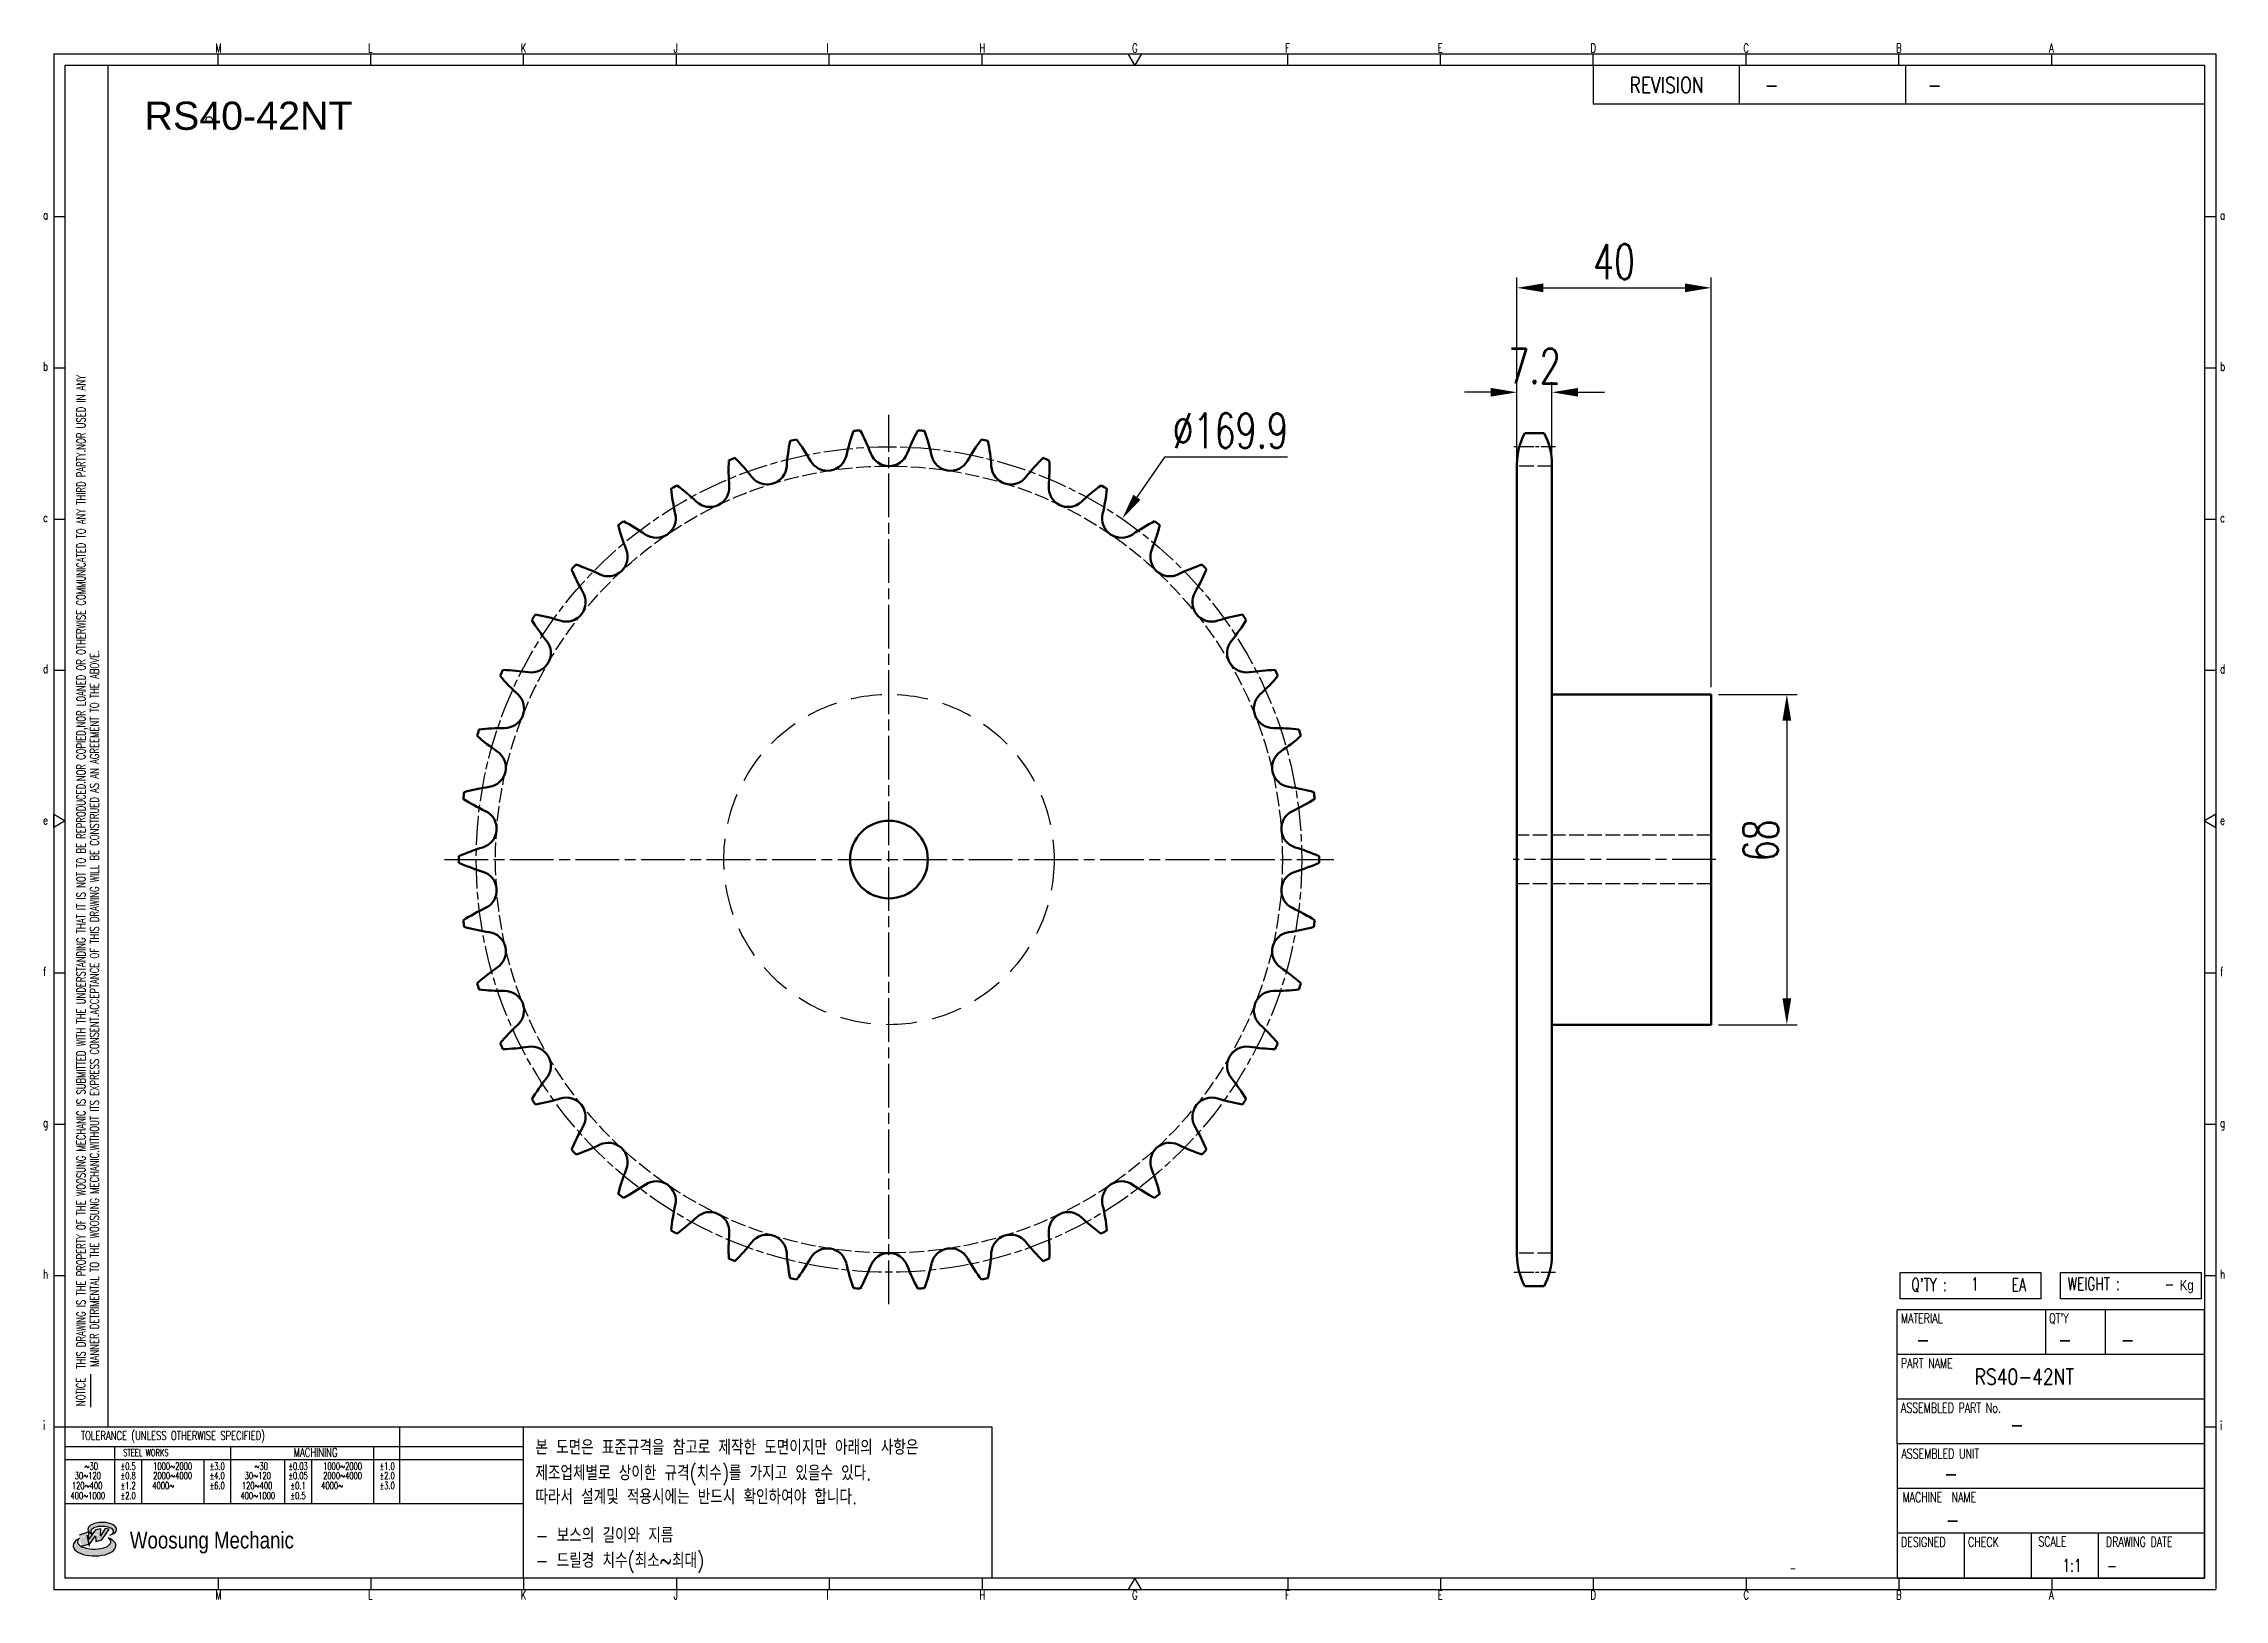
# Model space of a CAD drawing. Header units: millimetres. Extents: x 24041 to 24490, y 30 to 350.
import ezdxf
from ezdxf.enums import TextEntityAlignment as Align

# ---------------------------------------------------------------- set-up
doc = ezdxf.new("R2010")
doc.units = ezdxf.units.MM
for name, pattern in [('AM_ISO02W050', [7.5, 6, -1.5]), ('AM_ISO02W050x2', [3.75, 3, -0.75]), ('AM_ISO08W050', [18, 12, -1.5, 3, -1.5]), ('AM_ISO08W050x2', [9, 6, -0.75, 1.5, -0.75]), ('HIDDEN', [9.525, 6.35, -3.175])]:
    doc.linetypes.add(name, pattern=pattern)
for name, color, linetype, lineweight in [('AM_0N', 7, 'Continuous', 50), ('AM_3N', 6, 'AM_ISO02W050', 25), ('AM_7', 4, 'AM_ISO08W050', 25), ('AM_7N', 4, 'AM_ISO08W050', 25)]:
    doc.layers.add(name, color=color, linetype=linetype, lineweight=lineweight)
for name, color, linetype in [('HL', 2, 'HIDDEN'), ('S-DIM', 7, 'Continuous'), ('TITLE', 7, 'Continuous'), ('도면레이아웃', 7, 'Continuous')]:
    doc.layers.add(name, color=color, linetype=linetype)
doc.styles.add('HAN', font='ROMANS.shx', dxfattribs={"width": 0.7, "bigfont": 'whgtxt.shx'})
doc.styles.add('HKD_ST2', font='romans.shx', dxfattribs={"width": 0.7, "height": 4, "bigfont": '@extfont2.shx'})
doc.styles.add('HSG', font='SIMPLEX.shx', dxfattribs={"width": 0.7, "bigfont": 'HSG.shx'})
doc.styles.add('ROMANS', font='romans.shx', dxfattribs={"width": 0.7, "bigfont": 'whgtxt.shx'})
doc.styles.add('SLDTEXTSTYLE4', font='arial.ttf', dxfattribs={"width": 0.8})
doc.styles.get("Standard").update_dxf_attribs({"font": 'arial.ttf'})
doc.dimstyles.new('APP16', dxfattribs={"dimscale": 3, "dimtxt": 2.4, "dimasz": 1.8, "dimexe": 0.7, "dimexo": 0.5, "dimgap": 0.6, "dimtad": 1, "dimtoh": 1, "dimdec": 1, "dimrnd": 0.01, "dimzin": 9, "dimdsep": 46, "dimtxsty": 'HSG', "dimcen": 0, "dimclrd": 1, "dimclre": 1, "dimclrt": 256, "dimazin": 2, "dimtp": 1, "dimtm": 1, "dimtfac": 0.5, "dimtdec": 1, "dimtofl": 0, "dimtmove": 0, "dimatfit": 3, "dimfxl": 0, "dimtvp": 1, "dimtolj": 2, "dimlwd": -1, "dimlwe": -1, "dimarcsym": 0})

# ---------------------------------------------------------------- blocks, each defined once
blk = doc.blocks.new('SUYWSHJH')
at = {"layer": '도면레이아웃'}
h = blk.add_hatch(color=10, dxfattribs=at)
h.paths.add_polyline_path([(1.544, 35.177), (1.554, 34.966), (1.779, 35.034), (2.054, 35.422), (1.908, 35.446), (1.728, 35.167), (1.741, 35.439), (1.547, 35.405), (1.292, 35.041), (1.295, 35.33), (0.943, 35.208), (1.03, 34.8), (1.336, 34.885)])
edge = h.paths.add_edge_path()
edge.add_ellipse((1.795, 35.421), major_axis=(-0.53, 0), ratio=0.487785, start_angle=122.36065, end_angle=403.39574)
edge.add_line((1.411, 35.244), (1.419, 35.261))
edge.add_ellipse((1.798, 35.344), major_axis=(-0.423, 0), ratio=0.444396, start_angle=131.58977, end_angle=386.19408, ccw=False)
edge = h.paths.add_edge_path()
edge.add_ellipse((1.512, 34.815), major_axis=(-0.793, 0), ratio=0.480113, start_angle=314.67633, end_angle=590.85213)
edge.add_ellipse((1.501, 34.958), major_axis=(-0.62, 0), ratio=0.43311, start_angle=331.7024, end_angle=574.42495, ccw=False)
for p, q in [((0, 90.118), (80.15, 90.118)), ((0, 90.118), (0, 33.191)), ((6.089, 89.693), (6.089, 90.118)), ((11.753, 89.693), (11.753, 90.118)), ((17.418, 89.693), (17.418, 90.118)), ((23.082, 89.693), (23.082, 90.118)), ((28.746, 89.693), (28.746, 90.118)), ((34.411, 89.693), (34.411, 90.118)), ((45.739, 89.693), (45.739, 90.118)), ((51.404, 89.693), (51.404, 90.118)), ((57.068, 89.693), (57.068, 90.118)), ((62.732, 89.693), (62.732, 90.118)), ((68.397, 89.693), (68.397, 90.118)), ((74.061, 89.693), (74.061, 90.118)), ((80.15, 90.118), (80.15, 33.191)), ((0, 84.085), (0.425, 84.085)), ((79.725, 84.085), (80.15, 84.085)), ((0, 78.478), (0.425, 78.478)), ((79.725, 78.478), (80.15, 78.478)), ((0, 72.87), (0.425, 72.87)), ((79.725, 72.87), (80.15, 72.87)), ((0, 67.262), (0.425, 67.262)), ((79.725, 67.262), (80.15, 67.262)), ((0, 56.047), (0.425, 56.047)), ((79.725, 56.047), (80.15, 56.047)), ((0, 50.439), (0.425, 50.439)), ((79.725, 50.439), (80.15, 50.439)), ((0, 44.832), (0.425, 44.832)), ((79.725, 44.832), (80.15, 44.832)), ((1.377, 39.947), (1.377, 41.174)), ((0, 39.224), (0.425, 39.224)), ((79.725, 39.224), (80.15, 39.224)), ((0, 33.191), (80.15, 33.191)), ((6.089, 33.616), (6.089, 33.191)), ((11.753, 33.616), (11.753, 33.191)), ((17.418, 33.616), (17.418, 33.191)), ((23.082, 33.616), (23.082, 33.191)), ((28.746, 33.616), (28.746, 33.191)), ((34.411, 33.616), (34.411, 33.191)), ((45.739, 33.616), (45.739, 33.191)), ((51.404, 33.616), (51.404, 33.191)), ((57.068, 33.616), (57.068, 33.191)), ((62.732, 33.616), (62.732, 33.191)), ((68.397, 33.616), (68.397, 33.191)), ((74.061, 33.616), (74.061, 33.191))]:
    blk.add_line(p, q)
at = {"color": 2}
for p, q in [((2.017, 39.224), (2.017, 89.693)), ((0.425, 39.224), (17.418, 39.224)), ((12.816, 39.224), (12.816, 36.382)), ((17.418, 33.616), (17.418, 39.224)), ((0.425, 38.487), (17.418, 38.487)), ((0.425, 38.012), (17.418, 38.012)), ((2.257, 38.487), (2.257, 36.382)), ((3.257, 38.012), (3.257, 36.382)), ((5.557, 38.012), (5.557, 36.382)), ((6.557, 38.5), (6.557, 36.382)), ((8.557, 38.012), (8.557, 36.382)), ((9.557, 38.026), (9.557, 36.382)), ((11.857, 38.487), (11.857, 36.382)), ((0.425, 36.382), (17.418, 36.382))]:
    blk.add_line(p, q, dxfattribs=at)
at = {"color": 6, "ltscale": 0.5}
for p, q in [((57.068, 89.693), (57.068, 88.246)), ((62.47, 89.693), (62.47, 88.246)), ((68.635, 89.693), (68.635, 88.246)), ((79.725, 88.246), (57.068, 88.246)), ((68.336, 38.59), (68.336, 43.563)), ((79.725, 43.563), (68.336, 43.563)), ((73.827, 43.563), (73.827, 41.905)), ((76.037, 43.563), (76.037, 41.905)), ((79.725, 38.59), (79.725, 43.563)), ((79.725, 41.905), (68.336, 41.905)), ((79.725, 40.248), (68.336, 40.248)), ((68.336, 38.59), (68.336, 33.616)), ((79.725, 38.59), (68.336, 38.59)), ((79.725, 33.616), (79.725, 38.59)), ((79.725, 36.932), (68.336, 36.932)), ((79.725, 35.274), (68.336, 35.274)), ((70.822, 33.616), (70.822, 35.274)), ((73.309, 33.616), (73.309, 35.274)), ((75.796, 33.616), (75.796, 35.274)), ((68.336, 33.616), (79.725, 33.616))]:
    blk.add_line(p, q, dxfattribs=at)
for points in [[(40.075, 89.693), (39.83, 90.118), (40.32, 90.118)], [(0.425, 89.693), (79.725, 89.693), (79.725, 33.616), (0.425, 33.616)], [(0.425, 61.679), (0, 61.433), (0, 61.924)], [(79.725, 61.679), (80.15, 61.433), (80.15, 61.924)], [(40.075, 33.616), (39.83, 33.191), (40.32, 33.191)]]:
    blk.add_lwpolyline(points, close=True)
at = {"layer": 'TITLE', "color": 20}
for p, q in [((68.449, 43.961), (68.449, 44.936)), ((68.449, 44.936), (73.654, 44.936)), ((73.654, 44.936), (73.654, 43.961)), ((74.39, 43.961), (74.39, 44.936)), ((74.39, 44.936), (79.595, 44.936)), ((79.595, 44.936), (79.595, 43.961)), ((73.654, 43.961), (68.449, 43.961)), ((79.595, 43.961), (74.39, 43.961))]:
    blk.add_line(p, q, dxfattribs=at)
at = {"layer": '도면레이아웃'}
for p, q in [((1.295, 35.33), (0.943, 35.208)), ((1.03, 34.8), (1.336, 34.885)), ((1.224, 35.208), (1.311, 34.8)), ((1.224, 35.208), (1.224, 35.208)), ((1.547, 35.405), (1.292, 35.041)), ((1.292, 35.041), (1.295, 35.33)), ((1.336, 34.885), (1.544, 35.177)), ((1.419, 35.261), (1.411, 35.244)), ((1.544, 35.177), (1.554, 34.966)), ((1.741, 35.439), (1.547, 35.405)), ((1.554, 34.966), (1.779, 35.034)), ((1.908, 35.446), (1.728, 35.167)), ((1.728, 35.167), (1.741, 35.439)), ((1.779, 35.034), (2.054, 35.422)), ((2.054, 35.422), (1.908, 35.446))]:
    blk.add_line(p, q, dxfattribs=at)
for centre, major_axis, ratio, start_param, end_param in [((1.795, 35.421), (-0.53, 0), 0.487785, 2.135596, 7.040584), ((1.512, 34.815), (-0.793, 0), 0.480113, 5.492138, 10.312315), ((1.501, 34.958), (-0.62, 0), 0.43311, 5.789299, 10.025607), ((1.798, 35.344), (-0.423, 0), 0.444396, 2.296675, 6.740358)]:
    blk.add_ellipse(centre, major_axis=major_axis, ratio=ratio, start_param=start_param, end_param=end_param, dxfattribs=at)
at = {"color": 4, "style": 'HKD_ST2', "width": 0.7}
for s, p in [('M', (5.988, 90.164)), ('L', (11.652, 90.164)), ('K', (17.316, 90.164)), ('J', (22.981, 90.164)), ('I', (28.645, 90.164)), ('H', (34.309, 90.164)), ('G', (39.974, 90.164)), ('F', (45.638, 90.164)), ('E', (51.302, 90.164)), ('D', (56.967, 90.164)), ('C', (62.631, 90.164)), ('B', (68.295, 90.164)), ('A', (73.96, 90.164)), ('a', (-0.395, 83.976)), ('a', (80.305, 83.97)), ('b', (-0.395, 78.368)), ('b', (80.305, 78.362)), ('c', (-0.395, 72.76)), ('c', (80.305, 72.754)), ('d', (-0.395, 67.153)), ('d', (80.305, 67.147)), ('e', (-0.395, 61.545)), ('e', (80.305, 61.539)), ('f', (-0.395, 55.937)), ('f', (80.305, 55.931)), ('g', (-0.395, 50.33)), ('g', (80.305, 50.324)), ('h', (-0.395, 44.722)), ('h', (80.305, 44.716)), ('i', (-0.395, 39.114)), ('i', (80.305, 39.108)), ('M', (5.988, 32.824)), ('L', (11.652, 32.824)), ('K', (17.316, 32.824)), ('J', (22.981, 32.824)), ('I', (28.645, 32.824)), ('H', (34.309, 32.824)), ('G', (39.974, 32.824)), ('F', (45.638, 32.824)), ('E', (51.302, 32.824)), ('D', (56.967, 32.824)), ('C', (62.631, 32.824)), ('B', (68.295, 32.824)), ('A', (73.96, 32.824))]:
    blk.add_text(s, height=0.326, dxfattribs=at).set_placement(p)
for s, height, style, width, p in [('REVISION', 0.5806, 'HAN', 0.8, (58.415, 88.664)), ('-', 0.581, 'HAN', 0.8, (63.426, 88.664)), ('-', 0.581, 'HAN', 0.8, (69.468, 88.664)), ("Q'TY : ", 0.4746, 'HKD_ST2', 0.7, (68.857, 44.253)), ('1', 0.475, 'HKD_ST2', 0.7, (71.071, 44.275)), ('EA', 0.4746, 'HKD_ST2', 0.7, (72.578, 44.253)), ('WEIGHT : ', 0.4746, 'HKD_ST2', 0.7, (74.65, 44.286)), ('-', 0.581, 'HAN', 0.8, (69.029, 42.157)), ('-', 0.581, 'HAN', 0.8, (74.289, 42.157)), ('-', 0.581, 'HAN', 0.8, (76.623, 42.157)), ('-', 0.581, 'HAN', 0.8, (72.515, 39.013)), ('-', 0.581, 'HAN', 0.8, (70.067, 37.189)), ('-', 0.581, 'HAN', 0.8, (70.126, 35.48)), ('1:1', 0.4746, 'HKD_ST2', 0.7, (74.458, 33.848)), ('-', 0.475, 'HKD_ST2', 0.7, (76.112, 33.837))]:
    blk.add_text(s, height=height, dxfattribs=dict(style=style, width=width)).set_placement(p)
at = {"color": 6, "style": 'HKD_ST2', "width": 0.7}
for s, p in [(' THIS DRAWING IS THE PROPERTY OF THE WOOSUNG MECHANIC IS SUBMITTED WITH THE UNDERSTANDING THAT IT IS NOT TO BE REPRODUCED.NOR COPIED,NOR LOANED OR OTHERWISE COMMUNICATED TO ANY THIRD PARTY.NOR USED IN ANY', (1.173, 41.217)), ('MANNER DETRIMENTAL TO THE WOOSUNG MECHANIC.WITHOUT ITS EXPRESS CONSENT.ACCEPTANCE OF THIS DRAWING WILL BE CONSTRUED AS AN AGREEMENT TO THE ABOVE.', (1.672, 41.447))]:
    blk.add_text(s, height=0.326266, rotation=90, dxfattribs=at).set_placement(p)
at = {"style": 'HKD_ST2', "width": 0.7}
blk.add_text('-', height=0.475, dxfattribs=at).set_placement((78.613, 44.286), align=Align.RIGHT)
at = {"color": 4, "style": 'HKD_ST2', "width": 0.7}
for s, height, p in [('MATERIAL', 0.3651, (68.474, 43.425)), ("QT'Y", 0.3651, (73.965, 43.425)), ('PART NAME', 0.3651, (68.474, 41.756)), ('ASSEMBLED PART No.', 0.36511, (68.474, 40.109)), ('ASSEMBLED UNIT', 0.36511, (68.49, 38.408)), ('MACHINE  NAME', 0.36511, (68.532, 36.794)), ('DESIGNED', 0.3651, (68.474, 35.136)), ('CHECK', 0.3651, (70.961, 35.136)), ('SCALE', 0.3651, (73.566, 35.153)), ('DRAWING DATE', 0.36511, (76.071, 35.141))]:
    blk.add_text(s, height=height, dxfattribs=at).set_placement(p, align=Align.TOP_LEFT)
at = {"style": 'HKD_ST2', "width": 0.7}
blk.add_text('NOTICE', height=0.3263, rotation=90, dxfattribs=at).set_placement((1.163, 39.988))
for s, height, style, width, p in [('TOLERANCE (UNLESS OTHERWISE SPECIFIED)', 0.32627, 'HKD_ST2', 0.7, (4.417, 38.896)), ('-', 0.326, 'ROMANS', 0.65, (64.469, 33.975))]:
    blk.add_text(s, height=height, dxfattribs=dict(style=style, width=width)).set_placement(p, align=Align.MIDDLE_CENTER)
at = {"color": 4, "style": 'HKD_ST2', "width": 0.7}
for s, height, p in [('STEEL WORKS', 0.26101, (3.416, 38.268)), ('MACHINING', 0.3263, (9.707, 38.27)), ('%%P0.5', 0.261, (2.757, 37.762)), ('%%P0.8', 0.261, (2.757, 37.411)), ('%%P3.0', 0.261, (6.057, 37.762)), ('%%P4.0', 0.261, (6.057, 37.411)), ('%%P0.03', 0.261, (9.057, 37.762)), ('%%P0.05', 0.261, (9.057, 37.411)), ('%%P1.0', 0.261, (12.357, 37.762)), ('%%P2.0', 0.261, (12.357, 37.411)), ('%%P1.2', 0.261, (2.757, 37.045)), ('%%P2.0', 0.261, (2.757, 36.67)), ('%%P6.0', 0.261, (6.057, 37.045)), ('%%P0.1', 0.261, (9.057, 37.045)), ('%%P0.5', 0.261, (9.057, 36.67)), ('%%P3.0', 0.261, (12.357, 37.045))]:
    blk.add_text(s, height=height, dxfattribs=at).set_placement(p, align=Align.MIDDLE)
for s, height, p in [('30%%126120', 0.261, (1.263, 37.411)), ('%%12630', 0.261, (1.389, 37.762)), ('2000%%1264000', 0.26101, (4.407, 37.411)), ('1000%%1262000', 0.26101, (4.407, 37.762)), ('30%%126120', 0.261, (7.563, 37.411)), ('%%12630', 0.261, (7.689, 37.762)), ('2000%%1264000', 0.26101, (10.707, 37.411)), ('1000%%1262000', 0.26101, (10.707, 37.762)), ('400%%1261000', 0.26101, (1.263, 36.67)), ('120%%126400', 0.26101, (1.237, 37.045)), ('4000%%126', 0.261, (4.061, 37.045)), ('400%%1261000', 0.26101, (7.563, 36.67)), ('120%%126400', 0.26101, (7.537, 37.045)), ('4000%%126', 0.261, (10.321, 37.045))]:
    blk.add_text(s, height=height, dxfattribs=at).set_placement(p, align=Align.MIDDLE_CENTER)
at = {"color": 1, "style": 'SLDTEXTSTYLE4', "width": 0.8}
blk.add_text('Woosung Mechanic', height=0.61957, dxfattribs=at).set_placement((2.822, 34.711))
at = {"layer": 'TITLE', "width": 0.8}
blk.add_text('Kg', height=0.3789, dxfattribs=at).set_placement((78.807, 44.286))
blk = doc.blocks.new('*D2')
at = {"layer": 'Defpoints', "color": 0, "transparency": 16777216}
for p in [(24262.79, 252.04), (24166.81, 111.8)]:
    blk.add_point(p, dxfattribs=at)
at = {"layer": 'S-DIM', "color": 1, "transparency": 16777216}
for p, q in [((24271.51, 264.78), (24265.84, 256.5)), ((24296.83, 264.78), (24271.51, 264.78))]:
    blk.add_line(p, q, dxfattribs=at)
blk.add_solid([(24265.1, 257.01), (24266.59, 255.99), (24262.79, 252.04)], dxfattribs=at)
at = {"layer": 'S-DIM', "transparency": 16777216, "insert": (24285.07, 270.18), "char_height": 7.2, "attachment_point": 5, "style": 'HSG'}
blk.add_mtext('\\A2;∅169.9', dxfattribs=at)
blk = doc.blocks.new('*D3')
at = {"layer": 'Defpoints', "color": 0, "transparency": 16777216}
for p in [(24351.28, 278.11), (24344.08, 262.92), (24351.28, 262.92)]:
    blk.add_point(p, dxfattribs=at)
at = {"layer": 'S-DIM', "color": 1, "transparency": 16777216}
for p, q in [((24344.08, 264.42), (24344.08, 280.21)), ((24351.28, 264.42), (24351.28, 280.21)), ((24338.68, 278.11), (24333.28, 278.11)), ((24356.68, 278.11), (24362.08, 278.11))]:
    blk.add_line(p, q, dxfattribs=at)
for points in [[(24338.68, 279.01), (24338.68, 277.21), (24344.08, 278.11)], [(24356.68, 279.01), (24356.68, 277.21), (24351.28, 278.11)]]:
    blk.add_solid(points, dxfattribs=at)
at = {"layer": 'S-DIM', "transparency": 16777216, "insert": (24347.68, 283.51), "char_height": 7.2, "attachment_point": 5, "style": 'HSG'}
blk.add_mtext('\\A2;7.2', dxfattribs=at)
blk = doc.blocks.new('*D4')
at = {"layer": 'Defpoints', "color": 0, "transparency": 16777216}
for p in [(24384.08, 299.61), (24344.08, 262.92), (24384.08, 215.92)]:
    blk.add_point(p, dxfattribs=at)
at = {"layer": 'S-DIM', "color": 1, "transparency": 16777216}
for p, q in [((24344.08, 264.42), (24344.08, 301.71)), ((24384.08, 217.42), (24384.08, 301.71)), ((24349.48, 299.61), (24378.68, 299.61))]:
    blk.add_line(p, q, dxfattribs=at)
for points in [[(24349.48, 300.51), (24349.48, 298.71), (24344.08, 299.61)], [(24378.68, 300.51), (24378.68, 298.71), (24384.08, 299.61)]]:
    blk.add_solid(points, dxfattribs=at)
at = {"layer": 'S-DIM', "transparency": 16777216, "insert": (24364.08, 305.01), "char_height": 7.2, "attachment_point": 5, "style": 'HSG'}
blk.add_mtext('\\A2;40', dxfattribs=at)
blk = doc.blocks.new('*D5')
at = {"layer": 'Defpoints', "color": 0, "transparency": 16777216}
for p in [(24384.08, 215.92), (24384.08, 147.92), (24399.64, 147.92)]:
    blk.add_point(p, dxfattribs=at)
at = {"layer": 'S-DIM', "color": 1, "transparency": 16777216}
for p, q in [((24385.58, 215.92), (24401.74, 215.92)), ((24399.64, 210.52), (24399.64, 153.32)), ((24385.58, 147.92), (24401.74, 147.92))]:
    blk.add_line(p, q, dxfattribs=at)
for points in [[(24398.74, 210.52), (24400.54, 210.52), (24399.64, 215.92)], [(24398.74, 153.32), (24400.54, 153.32), (24399.64, 147.92)]]:
    blk.add_solid(points, dxfattribs=at)
at = {"layer": 'S-DIM', "transparency": 16777216, "insert": (24394.24, 185.86), "char_height": 7.2, "attachment_point": 5, "rotation": 90, "style": 'HSG'}
blk.add_mtext('\\A2;68', dxfattribs=at)

msp = doc.modelspace()

# ---------------------------------------------------------------- linework, layer by layer
at = {"color": 4}
msp.add_lwpolyline([(24139.58, 65.16), (24236, 65.16), (24236, 34.01), (24139.58, 34.01)], close=True, dxfattribs=at)
msp.add_circle((24074.87, 334.17), 0.671)
at = {"layer": 'AM_0N'}
for p, q in [((24345.69, 269.7), (24349.66, 269.7)), ((24344.08, 263.3), (24344.08, 100.5)), ((24351.28, 263.3), (24351.28, 100.5)), ((24351.28, 215.92), (24384.08, 215.92)), ((24384.08, 215.92), (24384.08, 147.92)), ((24351.28, 147.92), (24384.08, 147.92)), ((24345.69, 94.1), (24349.66, 94.1))]:
    msp.add_line(p, q, dxfattribs=at)
msp.add_circle((24214.8, 181.92), 8, dxfattribs=at)
for centre, radius, start, end in [((24247.03, 256.03), 41.98, 160.321, 167.5), ((24214.8, 181.92), 88.54, 93.8461, 94.7253), ((24171.89, 250.4), 41.98, 21.0714, 28.2504), ((24257.72, 250.4), 41.98, 151.7496, 158.9286), ((24214.8, 181.92), 88.54, 85.2747, 86.1539), ((24182.57, 256.03), 41.98, 12.5, 19.679), ((24357.58, 263.3), 13.5, 151.7009, 180), ((24337.78, 263.3), 13.5, 0, 28.2991), ((24235.63, 260), 41.98, 168.8924, 176.0714), ((24214.8, 181.92), 88.54, 102.4176, 103.2967), ((24162.16, 243.24), 41.98, 29.6429, 36.8219), ((24202.13, 265.98), 4.01, 209.6429, 347.5), ((24214.8, 266.93), 4.01, 201.0714, 338.9286), ((24227.47, 265.98), 4.01, 192.5, 330.3571), ((24267.44, 243.24), 41.98, 143.1781, 150.3571), ((24214.8, 181.92), 88.54, 76.7033, 77.5824), ((24193.98, 260), 41.98, 3.9286, 11.1076), ((24223.76, 262.24), 41.98, 177.4638, 184.6429), ((24214.8, 181.92), 88.54, 110.989, 111.8681), ((24153.61, 234.7), 41.98, 38.2143, 45.3933), ((24189.74, 263.15), 4.01, 218.2143, 356.0714), ((24239.86, 263.15), 4.01, 183.9286, 321.7857), ((24275.99, 234.7), 41.98, 134.6067, 141.7857), ((24214.8, 181.92), 88.54, 68.1319, 69.011), ((24205.85, 262.24), 41.98, 355.3571, 2.5362), ((24214.8, 181.92), 88.54, 119.5604, 120.4396), ((24211.68, 262.67), 41.98, 186.0353, 193.2143), ((24146.42, 224.99), 41.98, 46.7857, 53.9647), ((24177.92, 258.51), 4.01, 226.7857, 4.6429), ((24251.69, 258.51), 4.01, 175.3571, 313.2143), ((24283.18, 224.99), 41.98, 126.0353, 133.2143), ((24214.8, 181.92), 88.54, 59.5604, 60.4396), ((24217.92, 262.67), 41.98, 346.7857, 353.9647), ((24214.8, 181.92), 88.54, 128.1319, 129.011), ((24140.77, 214.32), 41.98, 55.3571, 62.5362), ((24166.91, 252.16), 4.01, 235.3571, 13.2143), ((24262.69, 252.16), 4.01, 166.7857, 304.6429), ((24288.83, 214.32), 41.98, 117.4638, 124.6429), ((24214.8, 181.92), 88.54, 50.989, 51.8681), ((24199.68, 261.31), 41.98, 194.6067, 201.7857), ((24229.92, 261.31), 41.98, 338.2143, 345.3933), ((24214.8, 181.92), 88.54, 136.7033, 137.5824), ((24136.77, 202.93), 41.98, 63.9286, 71.1076), ((24156.98, 244.24), 4.01, 243.9286, 21.7857), ((24272.62, 244.24), 4.01, 158.2143, 296.0714), ((24292.84, 202.93), 41.98, 108.8924, 116.0714), ((24214.8, 181.92), 88.54, 42.4176, 43.2967), ((24188.02, 258.17), 41.98, 203.1781, 210.3571), ((24241.58, 258.17), 41.98, 329.6429, 336.8219), ((24148.34, 234.92), 4.01, 252.5, 30.3571), ((24281.27, 234.92), 4.01, 149.6429, 287.5), ((24214.8, 181.92), 88.54, 145.2747, 146.1539), ((24176.96, 253.32), 41.98, 211.7496, 218.9286), ((24134.51, 191.06), 41.98, 72.5, 79.679), ((24295.1, 191.06), 41.98, 100.321, 107.5), ((24252.65, 253.32), 41.98, 321.0714, 328.2504), ((24214.8, 181.92), 88.54, 33.8461, 34.7253), ((24141.18, 224.43), 4.01, 261.0714, 38.9286), ((24288.42, 224.43), 4.01, 141.0714, 278.9286), ((24214.8, 181.92), 88.54, 153.8461, 154.7253), ((24134.04, 178.99), 41.98, 81.0714, 88.2504), ((24295.56, 178.99), 41.98, 91.7496, 98.9286), ((24214.8, 181.92), 88.54, 25.2747, 26.1539), ((24166.74, 246.89), 41.98, 220.321, 227.5), ((24135.66, 212.98), 4.01, 269.6429, 47.5), ((24293.94, 212.98), 4.01, 132.5, 270.3571), ((24262.87, 246.89), 41.98, 312.5, 319.679), ((24214.8, 181.92), 88.54, 162.4176, 163.2967), ((24157.59, 239), 41.98, 228.8924, 236.0714), ((24135.38, 166.99), 41.98, 89.6429, 96.8219), ((24294.22, 166.99), 41.98, 83.1781, 90.3571), ((24272.01, 239), 41.98, 303.9286, 311.1076), ((24214.8, 181.92), 88.54, 16.7033, 17.5824), ((24131.92, 200.84), 4.01, 278.2143, 56.0714), ((24297.68, 200.84), 4.01, 123.9286, 261.7857), ((24214.8, 181.92), 88.54, 170.989, 171.8681), ((24149.72, 229.83), 41.98, 237.4638, 244.6429), ((24138.49, 155.32), 41.98, 98.2143, 105.3933), ((24291.11, 155.32), 41.98, 74.6067, 81.7857), ((24279.88, 229.83), 41.98, 295.3571, 302.5362), ((24214.8, 181.92), 88.54, 8.1319, 9.011), ((24130.03, 188.27), 4.01, 286.7857, 64.6429), ((24299.58, 188.27), 4.01, 115.3571, 253.2143), ((24143.31, 144.24), 41.98, 106.7857, 113.9647), ((24286.29, 144.24), 41.98, 66.0353, 73.2143), ((24214.8, 181.92), 88.54, 179.5604, 180.4396), ((24143.31, 219.6), 41.98, 246.0353, 253.2143), ((24286.29, 219.6), 41.98, 286.7857, 293.9647), ((24214.8, 181.92), 88.54, 359.5604, 0.4396), ((24130.03, 175.57), 4.01, 295.3571, 73.2143), ((24299.58, 175.57), 4.01, 106.7857, 244.6429), ((24149.72, 134.01), 41.98, 115.3571, 122.5362), ((24279.88, 134.01), 41.98, 57.4638, 64.6429), ((24214.8, 181.92), 88.54, 188.1319, 189.011), ((24138.49, 208.52), 41.98, 254.6067, 261.7857), ((24131.92, 163), 4.01, 303.9286, 81.7857), ((24297.68, 163), 4.01, 98.2143, 236.0714), ((24291.11, 208.52), 41.98, 278.2143, 285.3933), ((24214.8, 181.92), 88.54, 350.989, 351.8681), ((24157.59, 124.84), 41.98, 123.9286, 131.1076), ((24272.01, 124.84), 41.98, 48.8924, 56.0714), ((24214.8, 181.92), 88.54, 196.7033, 197.5824), ((24135.38, 196.85), 41.98, 263.1781, 270.3571), ((24135.66, 150.86), 4.01, 312.5, 90.3571), ((24293.94, 150.86), 4.01, 89.6429, 227.5), ((24294.22, 196.85), 41.98, 269.6429, 276.8219), ((24214.8, 181.92), 88.54, 342.4176, 343.2967), ((24166.74, 116.95), 41.98, 132.5, 139.679), ((24214.8, 181.92), 88.54, 205.2747, 206.1539), ((24262.87, 116.95), 41.98, 40.321, 47.5), ((24214.8, 181.92), 88.54, 333.8461, 334.7253), ((24134.04, 184.85), 41.98, 271.7496, 278.9286), ((24141.18, 139.41), 4.01, 321.0714, 98.9286), ((24288.42, 139.41), 4.01, 81.0714, 218.9286), ((24295.56, 184.85), 41.98, 261.0714, 268.2504), ((24176.96, 110.51), 41.98, 141.0714, 148.2504), ((24252.65, 110.51), 41.98, 31.7496, 38.9286), ((24214.8, 181.92), 88.54, 213.8461, 214.7253), ((24134.51, 172.78), 41.98, 280.321, 287.5), ((24148.34, 128.91), 4.01, 329.6429, 107.5), ((24281.27, 128.91), 4.01, 72.5, 210.3571), ((24295.1, 172.78), 41.98, 252.5, 259.679), ((24214.8, 181.92), 88.54, 325.2747, 326.1539), ((24188.02, 105.67), 41.98, 149.6429, 156.8219), ((24241.58, 105.67), 41.98, 23.1781, 30.3571), ((24214.8, 181.92), 88.54, 222.4176, 223.2967), ((24136.77, 160.91), 41.98, 288.8924, 296.0714), ((24156.98, 119.6), 4.01, 338.2143, 116.0714), ((24272.62, 119.6), 4.01, 63.9286, 201.7857), ((24292.84, 160.91), 41.98, 243.9286, 251.1076), ((24214.8, 181.92), 88.54, 316.7033, 317.5824), ((24199.68, 102.53), 41.98, 158.2143, 165.3933), ((24229.92, 102.53), 41.98, 14.6067, 21.7857), ((24214.8, 181.92), 88.54, 230.989, 231.8681), ((24140.77, 149.52), 41.98, 297.4638, 304.6429), ((24166.91, 111.68), 4.01, 346.7857, 124.6429), ((24262.69, 111.68), 4.01, 55.3571, 193.2143), ((24288.83, 149.52), 41.98, 235.3571, 242.5362), ((24214.8, 181.92), 88.54, 308.1319, 309.011), ((24211.68, 101.17), 41.98, 166.7857, 173.9647), ((24146.42, 138.84), 41.98, 306.0353, 313.2143), ((24177.92, 105.33), 4.01, 355.3571, 133.2143), ((24251.69, 105.33), 4.01, 46.7857, 184.6429), ((24283.18, 138.84), 41.98, 226.7857, 233.9647), ((24217.92, 101.17), 41.98, 6.0353, 13.2143), ((24214.8, 181.92), 88.54, 239.5604, 240.4396), ((24223.76, 101.6), 41.98, 175.3571, 182.5362), ((24189.74, 100.68), 4.01, 3.9286, 141.7857), ((24239.86, 100.68), 4.01, 38.2143, 176.0714), ((24205.85, 101.6), 41.98, 357.4638, 4.6429), ((24214.8, 181.92), 88.54, 299.5604, 300.4396), ((24214.8, 181.92), 88.54, 248.1319, 249.011), ((24153.61, 129.13), 41.98, 314.6067, 321.7857), ((24235.63, 103.83), 41.98, 183.9286, 191.1076), ((24162.16, 120.6), 41.98, 323.1781, 330.3571), ((24202.13, 97.86), 4.01, 12.5, 150.3571), ((24214.8, 96.91), 4.01, 21.0714, 158.9286), ((24227.47, 97.86), 4.01, 29.6429, 167.5), ((24267.44, 120.6), 41.98, 209.6429, 216.8219), ((24193.98, 103.83), 41.98, 348.8924, 356.0714), ((24275.99, 129.13), 41.98, 218.2143, 225.3933), ((24214.8, 181.92), 88.54, 290.989, 291.8681), ((24357.58, 100.5), 13.5, 180, 208.2991), ((24337.78, 100.5), 13.5, 331.7009, 0), ((24214.8, 181.92), 88.54, 256.7033, 257.5824), ((24247.03, 107.81), 41.98, 192.5, 199.679), ((24171.89, 113.44), 41.98, 331.7496, 338.9286), ((24257.72, 113.44), 41.98, 201.0714, 208.2504), ((24182.57, 107.81), 41.98, 340.321, 347.5), ((24214.8, 181.92), 88.54, 282.4176, 283.2967), ((24214.8, 181.92), 88.54, 265.2747, 266.1539), ((24214.8, 181.92), 88.54, 273.8461, 274.7253)]:
    msp.add_arc(centre, radius, start, end, dxfattribs=at)
at = {"layer": 'AM_3N', "linetype": 'AM_ISO02W050x2'}
for p, q in [((24351.28, 262.92), (24344.08, 262.92)), ((24351.28, 100.88), (24344.08, 100.88))]:
    msp.add_line(p, q, dxfattribs=at)
at = {"layer": 'AM_3N', "color": 2, "linetype": 'AM_ISO02W050x2'}
for p, q in [((24384.08, 186.92), (24344.08, 186.92)), ((24384.08, 176.92), (24344.08, 176.92))]:
    msp.add_line(p, q, dxfattribs=at)
at = {"layer": 'AM_3N', "linetype": 'AM_ISO02W050x2'}
msp.add_circle((24214.8, 181.92), 81, dxfattribs=at)
at = {"layer": 'AM_7', "linetype": 'AM_ISO08W050x2'}
msp.add_circle((24214.8, 181.92), 84.97, dxfattribs=at)
at = {"layer": 'AM_7N', "linetype": 'AM_ISO08W050x2', "ltscale": 1.5}
for p, q in [((24214.8, 90.37), (24214.8, 273.46)), ((24123.26, 181.92), (24306.35, 181.92)), ((24385.01, 181.92), (24343.31, 181.92))]:
    msp.add_line(p, q, dxfattribs=at)
at = {"layer": 'AM_7N', "linetype": 'AM_ISO08W050x2', "ltscale": 0.5}
for p, q in [((24352.04, 266.89), (24343.31, 266.89)), ((24352.04, 96.91), (24343.31, 96.91))]:
    msp.add_line(p, q, dxfattribs=at)
at = {"layer": 'HL'}
msp.add_circle((24214.8, 181.92), 34, dxfattribs=at)

# ---------------------------------------------------------------- block references
at = {"xscale": 5.553866799899586, "yscale": 5.553866799899586, "zscale": 5.553866799899586}
msp.add_blockref('SUYWSHJH', (24042.85, -152.69), dxfattribs=at)

# ---------------------------------------------------------------- texts
at = {"color": 2}
msp.add_text('RS40-42NT', height=5.803, dxfattribs=at).set_placement((24061.55, 332.14))
at = {"style": 'HAN', "width": 0.8}
msp.add_text('RS40-42NT', height=3.225, dxfattribs=at).set_placement((24438.32, 73.83))
at = {"color": 4, "style": 'HAN', "width": 0.8}
for s, p in [('본 도면은 표준규격을 참고로 제작한 도면이지만 아래의 사항은', (24142, 59.39)), ('제조업체별로 상이한 규격(치수)를 가지고 있을수 있다.', (24142, 54.11)), ('따라서 설계및 적용시에는 반드시 확인하여야 합니다.', (24142, 49.2)), ('- 보스의 길이와 지름', (24142, 41.28)), ('- 드릴경 치수(최소~최대)', (24142, 36.09))]:
    msp.add_text(s, height=3.0511, dxfattribs=at).set_placement(p)

# ---------------------------------------------------------------- dimensions: what is measured, and where the dimension line sits
at = {"layer": 'S-DIM'}
dim = msp.add_linear_dim(base=(24384.08, 299.61), p1=(24344.08, 262.92), p2=(24384.08, 215.92), dimstyle='APP16', dxfattribs=at)
dim.commit()
dim.dimension.update_dxf_attribs({"geometry": '*D4', "text_midpoint": (24364.08, 305.01)})
dim = msp.add_linear_dim(base=(24351.28, 278.11), p1=(24344.08, 262.92), p2=(24351.28, 262.92), dimstyle='APP16', dxfattribs=at)
dim.commit()
dim.dimension.update_dxf_attribs({"geometry": '*D3', "text_midpoint": (24347.68, 278.11), "dimtype": 128})
dim = msp.add_diameter_dim_2p(p1=(24166.81, 111.8), p2=(24262.79, 252.04), dimstyle='APP16', dxfattribs=at)
dim.commit()
dim.dimension.update_dxf_attribs({"geometry": '*D2', "text_midpoint": (24285.07, 264.78), "dimtype": 131})
dim = msp.add_linear_dim(base=(24399.64, 147.92), p1=(24384.08, 215.92), p2=(24384.08, 147.92), angle=90, dimstyle='APP16', dxfattribs=at)
dim.commit()
dim.dimension.update_dxf_attribs({"geometry": '*D5', "text_midpoint": (24399.64, 185.86), "dimtype": 128})

doc.saveas('drawing.dxf')
